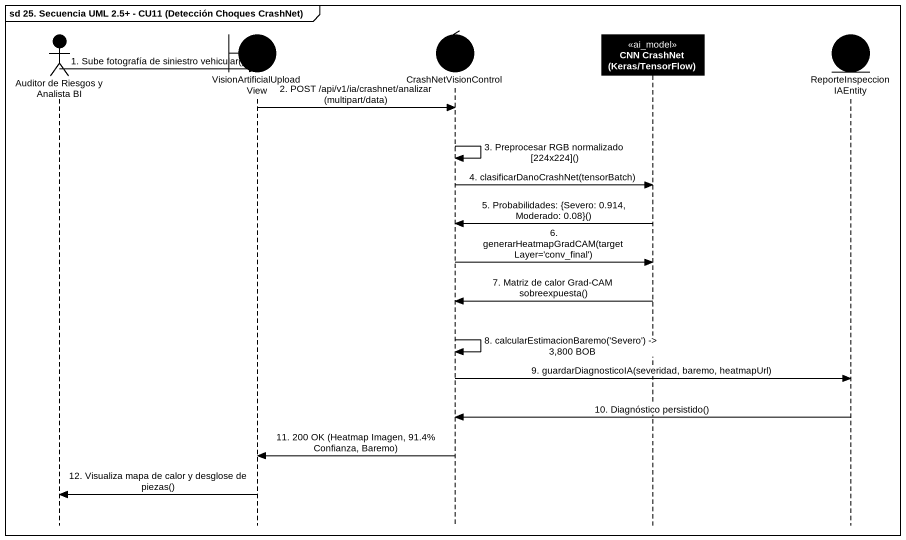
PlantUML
@startuml
mainframe sd 25. Secuencia UML 2.5+ - CU11 (Detección Choques CrashNet)
hide footbox
actor "Auditor de Riesgos y Analista BI" as Auditor_de_Riesgos_y #000000
boundary VisionArtificialUploadView #000000
control CrashNetVisionControl #000000
participant "CNN CrashNet (Keras/TensorFlow)" as CNN_CrashNet_Keras <<ai_model>> #000000
entity ReporteInspeccionIAEntity #000000

Auditor_de_Riesgos_y -> VisionArtificialUploadView : 1. Sube fotografía de siniestro vehicular()
VisionArtificialUploadView -> CrashNetVisionControl : 2. POST /api/v1/ia/crashnet/analizar (multipart/data)
CrashNetVisionControl -> CrashNetVisionControl : 3. Preprocesar RGB normalizado [224x224]()
CrashNetVisionControl -> CNN_CrashNet_Keras : 4. clasificarDanoCrashNet(tensorBatch)
CNN_CrashNet_Keras -> CrashNetVisionControl : 5. Probabilidades: {Severo: 0.914, Moderado: 0.08}()
CrashNetVisionControl -> CNN_CrashNet_Keras : 6. generarHeatmapGradCAM(targetLayer='conv_final')
CNN_CrashNet_Keras -> CrashNetVisionControl : 7. Matriz de calor Grad-CAM sobreexpuesta()
CrashNetVisionControl -> CrashNetVisionControl : 8. calcularEstimacionBaremo('Severo') -> 3,800 BOB
CrashNetVisionControl -> ReporteInspeccionIAEntity : 9. guardarDiagnosticoIA(severidad, baremo, heatmapUrl)
ReporteInspeccionIAEntity -> CrashNetVisionControl : 10. Diagnóstico persistido()
CrashNetVisionControl -> VisionArtificialUploadView : 11. 200 OK (Heatmap Imagen, 91.4% Confianza, Baremo)
VisionArtificialUploadView -> Auditor_de_Riesgos_y : 12. Visualiza mapa de calor y desglose de piezas()
@enduml
